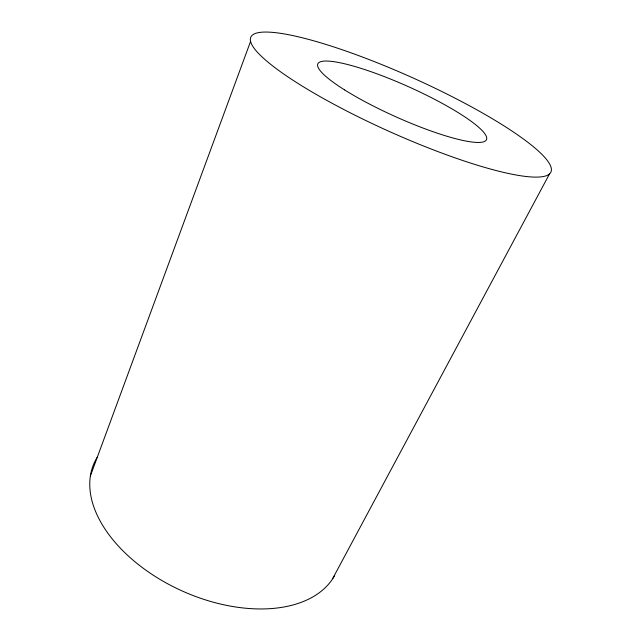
<?xml version="1.0" encoding="UTF-8"?>
<svg xmlns="http://www.w3.org/2000/svg" width="641" height="641" viewBox="0 0 641 641"><rect width="100%" height="100%" fill="white"/><g stroke="black" fill="none" stroke-linecap="round" stroke-linejoin="round"><path stroke-width="0.96" d="M90.389 475.942L250.575 41.417M549.513 173.927A164.521 29.27 24.2 0 1 305.877 88.314A164.521 29.27 24.2 0 1 347.23 51.496A164.521 29.27 24.2 0 1 549.513 173.927L332.134 579.568A132.807 80.678 24.2 0 1 170.57 585.329A132.807 80.678 24.2 0 1 97.512 456.817M334.698 575.41A132.807 80.678 24.2 0 1 332.679 578.759M344.481 89.836A92.456 16.313 24.2 0 0 484.588 141.421A92.456 16.313 24.2 0 0 377.373 73.979A92.456 16.313 24.2 0 0 344.481 89.836"/></g></svg>
